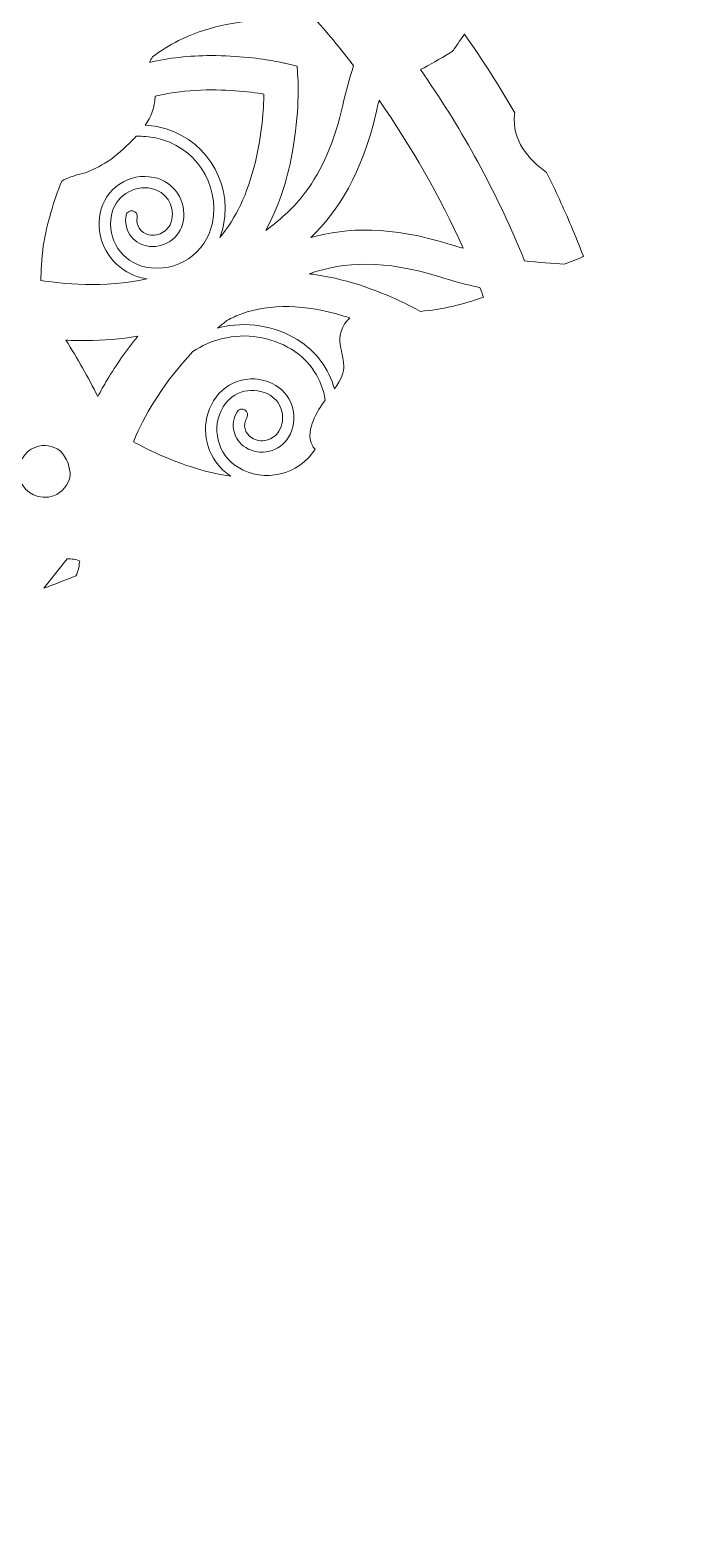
# Model space of a CAD drawing. Header units: millimetres. Extents: x -1844 to 2932, y -490 to 399.
# Drawn here: x 1310.6 to 1433.6, y -21.7 to 257.8 of the extents above; entities that cross this region are included whole.
import ezdxf

# ---------------------------------------------------------------- set-up
doc = ezdxf.new("R2010")
doc.units = ezdxf.units.MM
doc.header["$MEASUREMENT"] = 0
doc.layers.add('Layer 5', color=7, linetype='Continuous')

msp = doc.modelspace()

# ---------------------------------------------------------------- linework, layer by layer
at = {"layer": 'Layer 5', "lineweight": 0}
for points, knots in [([(1650.21, 377.4), (1649.96, 377.5), (1649.7, 377.58), (1649.43, 377.65), (1606.76, 391.27), (1561.29, 398.64), (1514.1, 398.64), (1268.61, 398.64), (1069.6, 199.63), (1069.6, -45.86), (1069.6, -291.35), (1268.61, -490.36), (1514.1, -490.36), (1759.59, -490.36), (1958.6, -291.35), (1958.6, -45.86), (1958.6, 152.15), (1829.12, 319.91), (1650.21, 377.4)], [0, 0, 0, 0, 1, 1, 1, 2, 2, 2, 3, 3, 3, 4, 4, 4, 5, 5, 5, 6, 6, 6, 6]), ([(1333.36, 252.81), (1334.91, 253.99), (1336.49, 254.97), (1338.15, 255.81), (1342.82, 258.17), (1348.45, 259.46), (1355.36, 259.77), (1357.92, 259.88), (1360.46, 260.11), (1362.96, 260.46), (1365.64, 257.45), (1368.21, 254.35), (1370.66, 251.17), (1369.88, 248.79), (1369.2, 246.35), (1368.64, 243.86), (1367.11, 237.11), (1364.83, 231.81), (1361.68, 227.64), (1361.68, 227.64), (1361.68, 227.64), (1361.68, 227.64), (1359.72, 225.05), (1357.39, 222.81), (1354.34, 220.62), (1356.6, 224.71), (1358.27, 229.56), (1359.27, 234.97), (1360.66, 242.45), (1360.35, 248.46), (1360.33, 248.72), (1360.33, 248.72), (1360.2, 251.08), (1360.2, 251.08), (1360.2, 251.08), (1357.9, 251.62), (1357.9, 251.62), (1357.82, 251.64), (1357.12, 251.81), (1355.93, 252.02), (1353.56, 252.45), (1349.26, 253.05), (1344.19, 253.04), (1340.11, 253.02), (1336.32, 252.6), (1332.83, 251.79), (1332.95, 252.14), (1333.14, 252.48), (1333.36, 252.81)], [0, 0, 0, 0, 1, 1, 1, 2, 2, 2, 3, 3, 3, 4, 4, 4, 5, 5, 5, 6, 6, 6, 7, 7, 7, 8, 8, 8, 9, 9, 9, 10, 10, 10, 11, 11, 11, 12, 12, 12, 13, 13, 13, 14, 14, 14, 15, 15, 15, 16, 16, 16, 16]), ([(1388.55, 253.53), (1388.86, 253.72), (1389.13, 253.97), (1389.33, 254.27), (1389.95, 255.18), (1390.58, 256.1), (1391.22, 257), (1394.56, 252.28), (1397.67, 247.42), (1400.56, 242.42), (1400.55, 242.34), (1400.54, 242.26), (1400.53, 242.18), (1400.01, 237.17), (1403.07, 233.81), (1406.47, 231.38), (1408.1, 228.08), (1409.63, 224.73), (1411.07, 221.32), (1411.84, 219.5), (1412.58, 217.66), (1413.29, 215.82), (1413.19, 215.74), (1413.1, 215.67), (1413.01, 215.63), (1411.96, 215.19), (1410.89, 214.77), (1409.81, 214.36), (1407.49, 214.46), (1405, 214.66), (1402.38, 215), (1402.07, 215.75), (1401.76, 216.51), (1401.44, 217.26), (1396.47, 229.01), (1390.32, 240.1), (1383.06, 250.45), (1384.81, 251.36), (1386.62, 252.38), (1388.55, 253.53)], [0, 0, 0, 0, 1, 1, 1, 2, 2, 2, 3, 3, 3, 4, 4, 4, 5, 5, 5, 6, 6, 6, 7, 7, 7, 8, 8, 8, 9, 9, 9, 10, 10, 10, 11, 11, 11, 12, 12, 12, 13, 13, 13, 13]), ([(1333.84, 245.51), (1336.14, 246.07), (1338.63, 246.44), (1341.34, 246.59), (1346.58, 246.9), (1351.36, 246.33), (1354.02, 245.91), (1353.96, 243.22), (1353.66, 238.43), (1352.42, 233.31), (1351.02, 227.49), (1348.8, 222.8), (1345.82, 219.31), (1346.12, 220.05), (1346.36, 220.82), (1346.52, 221.63), (1348.19, 230), (1342.73, 238.16), (1334.36, 239.83), (1333.57, 239.99), (1332.77, 240.09), (1331.98, 240.15), (1332.99, 241.63), (1333.79, 243.4), (1333.84, 245.51)], [0, 0, 0, 0, 1, 1, 1, 2, 2, 2, 3, 3, 3, 4, 4, 4, 5, 5, 5, 6, 6, 6, 7, 7, 7, 8, 8, 8, 8]), ([(1375.38, 244.75), (1381.41, 236.13), (1386.63, 226.96), (1390.99, 217.3), (1390.18, 217.53), (1389.37, 217.77), (1388.55, 218.02), (1377.62, 221.47), (1369.44, 221.19), (1362.69, 219.3), (1367.8, 224.19), (1372.25, 231.15), (1374.82, 242.46), (1375, 243.24), (1375.19, 244), (1375.38, 244.75)], [0, 0, 0, 0, 1, 1, 1, 2, 2, 2, 3, 3, 3, 4, 4, 4, 5, 5, 5, 5]), ([(1330.31, 238.08), (1331.52, 238.1), (1332.74, 238), (1333.95, 237.76), (1341.18, 236.32), (1345.89, 229.27), (1344.45, 222.04), (1343.32, 216.37), (1337.79, 212.68), (1332.12, 213.81), (1327.7, 214.69), (1324.82, 219), (1325.7, 223.42), (1326.03, 225.08), (1326.99, 226.51), (1328.39, 227.45), (1329.8, 228.39), (1331.49, 228.72), (1333.14, 228.39), (1335.77, 227.87), (1337.47, 225.31), (1336.95, 222.69), (1336.76, 221.73), (1336.21, 220.9), (1335.39, 220.35), (1334.58, 219.81), (1333.6, 219.61), (1332.64, 219.8), (1331.17, 220.1), (1330.21, 221.53), (1330.5, 223.01), (1330.61, 223.58), (1330.24, 224.14), (1329.67, 224.25), (1329.1, 224.36), (1328.54, 223.99), (1328.43, 223.42), (1327.91, 220.8), (1329.61, 218.25), (1332.23, 217.73), (1333.74, 217.43), (1335.28, 217.74), (1336.57, 218.59), (1337.85, 219.45), (1338.72, 220.76), (1339.02, 222.27), (1339.77, 226.04), (1337.32, 229.71), (1333.56, 230.46), (1331.34, 230.9), (1329.09, 230.46), (1327.22, 229.2), (1325.35, 227.95), (1324.07, 226.04), (1323.63, 223.83), (1322.75, 219.41), (1324.86, 215.07), (1328.56, 212.93), (1329.51, 212.37), (1330.57, 211.96), (1331.71, 211.74), (1331.9, 211.7), (1332.09, 211.67), (1332.27, 211.64), (1324.41, 209.86), (1316.22, 210.77), (1312.61, 211.34), (1312.64, 212.92), (1312.75, 215.2), (1313.08, 217.84), (1313.8, 221.95), (1314.94, 225.94), (1316.49, 229.77), (1317.58, 230.33), (1318.78, 230.78), (1320.1, 231.11), (1322.99, 231.85), (1326.01, 233.76), (1329.05, 236.8), (1329.44, 237.19), (1329.87, 237.61), (1330.31, 238.08)], [0, 0, 0, 0, 1, 1, 1, 2, 2, 2, 3, 3, 3, 4, 4, 4, 5, 5, 5, 6, 6, 6, 7, 7, 7, 8, 8, 8, 9, 9, 9, 10, 10, 10, 11, 11, 11, 12, 12, 12, 13, 13, 13, 14, 14, 14, 15, 15, 15, 16, 16, 16, 17, 17, 17, 18, 18, 18, 19, 19, 19, 20, 20, 20, 21, 21, 21, 22, 22, 22, 23, 23, 23, 24, 24, 24, 25, 25, 25, 26, 26, 26, 27, 27, 27, 27]), ([(1383.08, 205.6), (1380.88, 206.81), (1377.62, 208.41), (1373.75, 209.81), (1370.79, 210.87), (1367.91, 211.66), (1365.13, 212.16), (1364.21, 212.32), (1363.3, 212.45), (1362.4, 212.56), (1368.99, 214.85), (1376.32, 215.23), (1386.65, 211.98), (1389.11, 211.2), (1391.59, 210.55), (1394.08, 210.02), (1394.31, 209.43), (1394.54, 208.84), (1394.76, 208.25), (1390.87, 206.83), (1386.97, 205.94), (1383.08, 205.6)], [0, 0, 0, 0, 1, 1, 1, 2, 2, 2, 3, 3, 3, 4, 4, 4, 5, 5, 5, 6, 6, 6, 7, 7, 7, 7]), ([(1368.86, 204.73), (1369.23, 204.62), (1369.61, 204.5), (1369.97, 204.38), (1369.77, 204.21), (1369.58, 204.02), (1369.4, 203.81), (1368.22, 202.41), (1367.79, 200.53), (1368.27, 198.76), (1368.61, 197.46), (1368.77, 196.24), (1368.83, 195.62), (1368.96, 194.37), (1368.37, 192.9), (1367.09, 191.26), (1366.07, 194.93), (1363.72, 198.24), (1360.21, 200.37), (1355.86, 203.01), (1350.73, 203.8), (1345.78, 202.59), (1345.66, 202.56), (1345.54, 202.53), (1345.41, 202.49), (1345.97, 202.97), (1346.55, 203.44), (1347.14, 203.91), (1348.06, 204.4), (1348.99, 204.82), (1349.92, 205.16), (1355.19, 207.06), (1361.56, 206.92), (1368.86, 204.73)], [0, 0, 0, 0, 1, 1, 1, 2, 2, 2, 3, 3, 3, 4, 4, 4, 5, 5, 5, 6, 6, 6, 7, 7, 7, 8, 8, 8, 9, 9, 9, 10, 10, 10, 11, 11, 11, 11]), ([(1346.28, 200.54), (1350.68, 201.62), (1355.24, 200.92), (1359.12, 198.56), (1362.64, 196.43), (1364.82, 192.91), (1365.39, 189.13), (1364.53, 187.99), (1363.69, 186.73), (1363.13, 185.23), (1362.75, 184.19), (1362.03, 182.27), (1363.07, 180.57), (1363.19, 180.38), (1363.34, 180.2), (1363.49, 180.03), (1360.45, 175.23), (1354.09, 173.72), (1349.21, 176.68), (1345.36, 179.02), (1344.13, 184.06), (1346.46, 187.91), (1347.34, 189.36), (1348.73, 190.37), (1350.37, 190.77), (1352.01, 191.18), (1353.71, 190.91), (1355.16, 190.04), (1357.44, 188.65), (1358.17, 185.66), (1356.79, 183.37), (1356.28, 182.54), (1355.47, 181.95), (1354.52, 181.71), (1353.57, 181.48), (1352.58, 181.63), (1351.75, 182.14), (1350.46, 182.92), (1350.05, 184.6), (1350.83, 185.88), (1351.13, 186.38), (1350.98, 187.03), (1350.48, 187.33), (1349.98, 187.64), (1349.33, 187.48), (1349.02, 186.98), (1347.64, 184.7), (1348.37, 181.72), (1350.65, 180.34), (1351.97, 179.53), (1353.52, 179.29), (1355.02, 179.66), (1356.52, 180.03), (1357.79, 180.96), (1358.59, 182.28), (1360.58, 185.56), (1359.53, 189.85), (1356.25, 191.84), (1354.33, 193.01), (1352.06, 193.36), (1349.87, 192.83), (1347.68, 192.29), (1345.83, 190.94), (1344.66, 189.01), (1342.32, 185.15), (1342.82, 180.35), (1345.56, 177.07), (1346.21, 176.29), (1346.99, 175.6), (1347.89, 175.03), (1345.85, 175.31), (1343.71, 175.79), (1341.49, 176.45), (1336.45, 177.96), (1332.16, 180.13), (1329.81, 181.43), (1329.95, 181.8), (1330.11, 182.2), (1330.29, 182.64), (1332.27, 186.9), (1335.58, 192.58), (1340.83, 198.14), (1342.47, 199.24), (1344.31, 200.06), (1346.28, 200.54)], [0, 0, 0, 0, 1, 1, 1, 2, 2, 2, 3, 3, 3, 4, 4, 4, 5, 5, 5, 6, 6, 6, 7, 7, 7, 8, 8, 8, 9, 9, 9, 10, 10, 10, 11, 11, 11, 12, 12, 12, 13, 13, 13, 14, 14, 14, 15, 15, 15, 16, 16, 16, 17, 17, 17, 18, 18, 18, 19, 19, 19, 20, 20, 20, 21, 21, 21, 22, 22, 22, 23, 23, 23, 24, 24, 24, 25, 25, 25, 26, 26, 26, 27, 27, 27, 28, 28, 28, 28]), ([(1324.92, 192.89), (1324.31, 191.87), (1323.73, 190.83), (1323.18, 189.8), (1321.42, 193.39), (1319.44, 196.89), (1317.25, 200.25), (1318.5, 200.19), (1319.76, 200.17), (1321.02, 200.18), (1324.22, 200.22), (1327.43, 200.48), (1330.61, 200.98), (1328.51, 198.42), (1326.61, 195.71), (1324.92, 192.89)], [0, 0, 0, 0, 1, 1, 1, 2, 2, 2, 3, 3, 3, 4, 4, 4, 5, 5, 5, 5]), ([(1317.67, 177.37), (1317.92, 176.66), (1318.06, 175.93), (1318.07, 175.19), (1317.8, 173.44), (1316.61, 171.99), (1314.96, 171.39), (1312.46, 170.49), (1309.7, 171.79), (1308.8, 174.28), (1308.36, 175.49), (1308.42, 176.79), (1308.97, 177.96), (1309.52, 179.12), (1310.48, 180), (1311.69, 180.44), (1313.18, 180.98), (1314.84, 180.74), (1316.13, 179.81), (1316.82, 179.11), (1317.33, 178.29), (1317.67, 177.37)], [0, 0, 0, 0, 1, 1, 1, 2, 2, 2, 3, 3, 3, 4, 4, 4, 5, 5, 5, 6, 6, 6, 7, 7, 7, 7]), ([(1319.7, 158.34), (1319.62, 157.65), (1319.31, 156.86), (1319.09, 156.56), (1317.17, 155.72), (1315.2, 154.99), (1313.16, 154.26), (1313.16, 154.26), (1317.52, 159.68), (1317.52, 159.68), (1317.94, 159.72), (1318.36, 159.7), (1318.77, 159.62), (1319.14, 159.56), (1319.5, 159.44), (1319.84, 159.29), (1319.78, 158.98), (1319.73, 158.66), (1319.7, 158.34)], [0, 0, 0, 0, 1, 1, 1, 2, 2, 2, 3, 3, 3, 4, 4, 4, 5, 5, 5, 6, 6, 6, 6])]:
    msp.add_open_spline(points, degree=3, knots=knots, dxfattribs=at)

doc.saveas('drawing.dxf')
